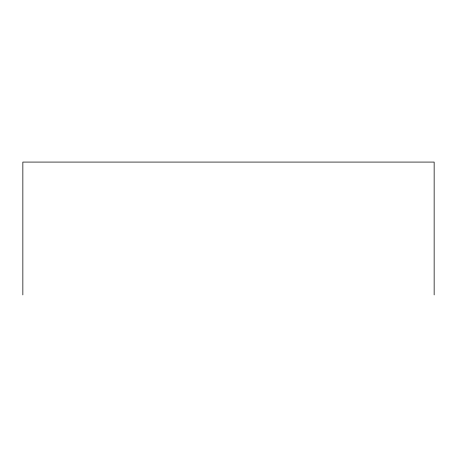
<?xml version="1.0" encoding="UTF-8"?>
<svg xmlns="http://www.w3.org/2000/svg" width="457" height="457" viewBox="0 0 457 457"><rect width="100%" height="100%" fill="white"/><g stroke="black" fill="none" stroke-linecap="round" stroke-linejoin="round"><path stroke-width="0.69" d="M434.15 294.919L434.15 162.081L22.85 162.081L22.85 294.919"/></g></svg>
